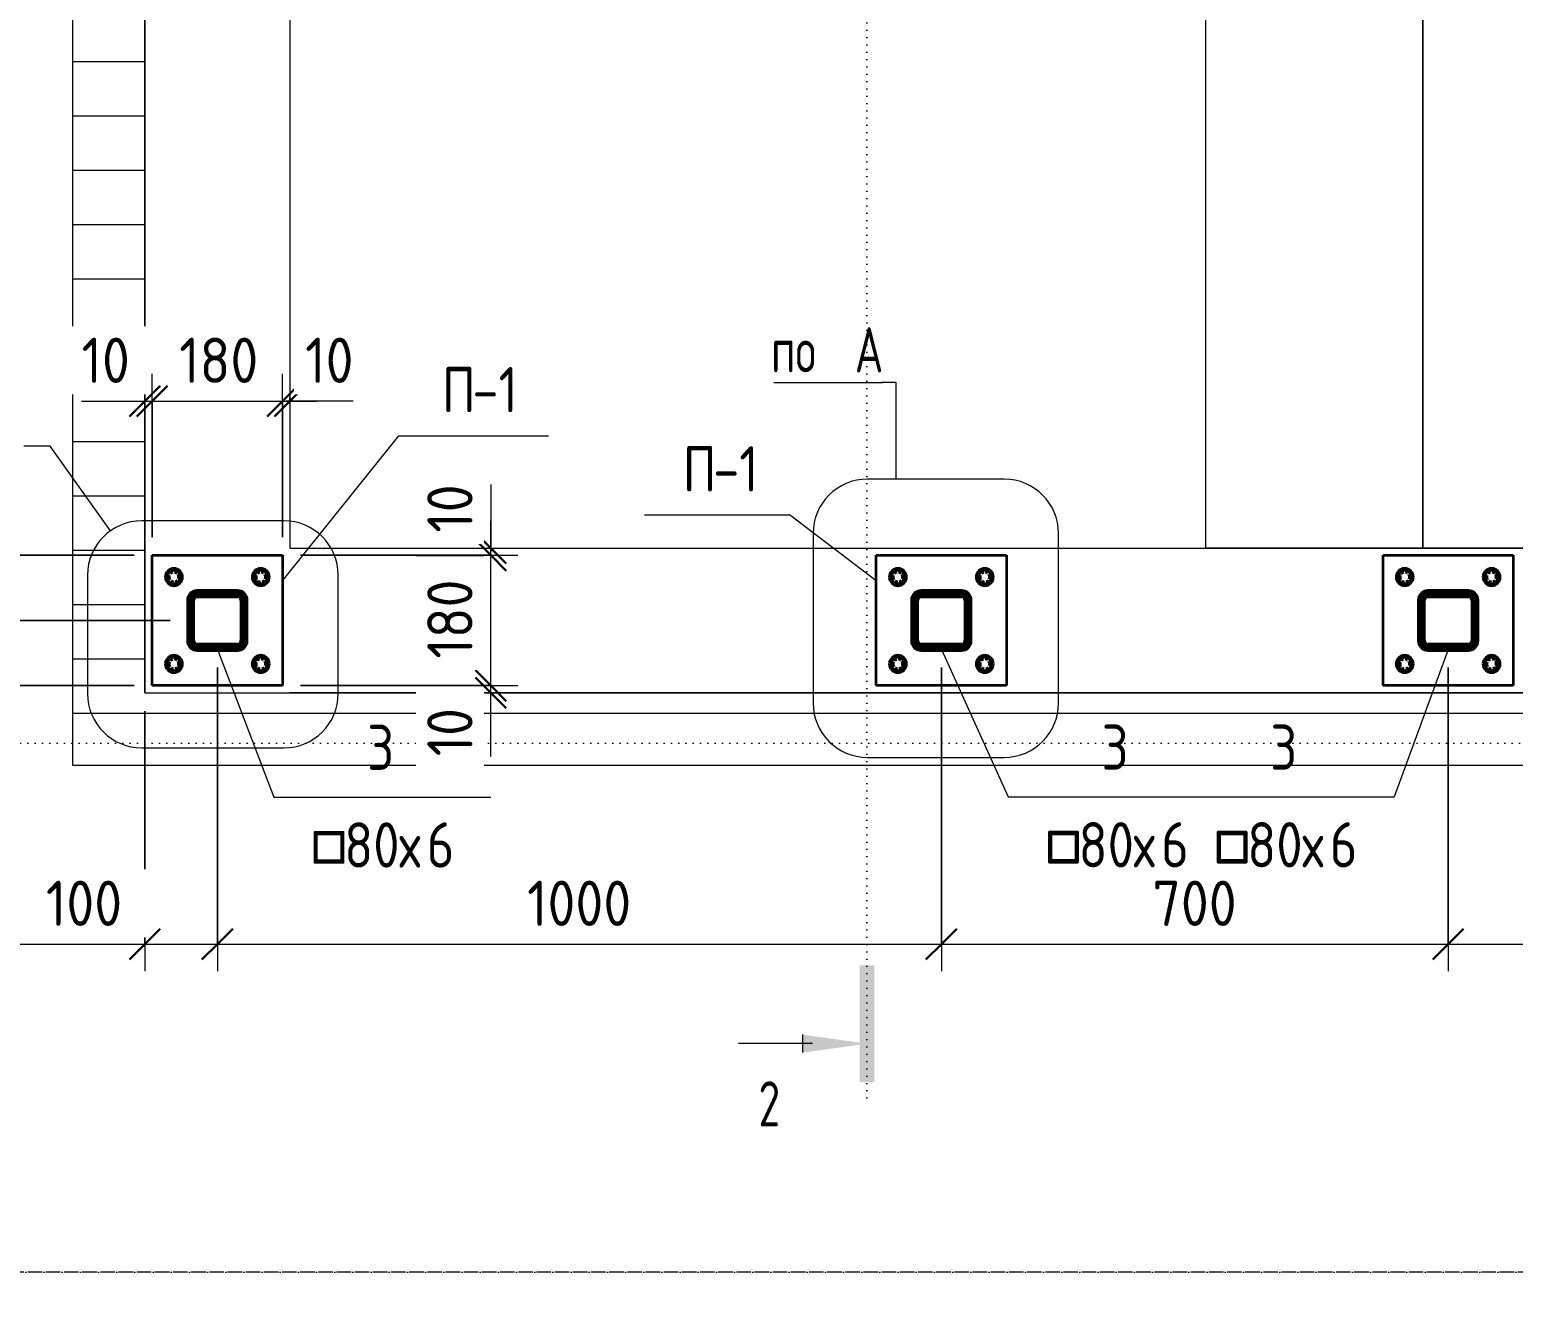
# Model space of a CAD drawing. Header units: millimetres. Extents: x 38797 to 82950, y -34477 to 2697.
# Drawn here: x 40916 to 42965, y -34102 to -32349 of the extents above; entities that cross this region are included whole.
import ezdxf

# ---------------------------------------------------------------- set-up
doc = ezdxf.new("R2010")
doc.units = ezdxf.units.MM
for name, pattern in [('01 Штриховая _4 мм_', [6, 3.5, -2.5]), ('02 Штрихпунктирная _20 мм_', [25, 20, -2.5, 0, -2.5]), ('04 Пунктир 10мм', [10, 0, -10])]:
    doc.linetypes.add(name, pattern=pattern)
for name, color, linetype, lineweight in [('AA_Dim', 7, 'Continuous', 9), ('AA_Dim-25', 7, 'Continuous', 9), ('AA_Razrez', 7, 'Continuous', 9), ('AA_Vinoska', 7, 'Continuous', 9), ('AF_Balki', 7, 'Continuous', 20), ('AF_Element', 7, 'Continuous', 20), ('AF_Element_Опалубка', 253, 'Continuous', 20), ('AF_Perekritie', 7, 'Continuous', 20), ('AF_Perekritie_Опалубка', 253, 'Continuous', 20), ('AF_Pokritie', 7, 'Continuous', 9), ('AF_Stena_Опалубка', 253, 'Continuous', 20), ('Gen_Fragment', 7, 'Continuous', 9), ('KR_Colonna_KG', 7, 'Continuous', 20), ('KR_Detal', 7, 'Continuous', 20), ('KR_Fundament', 7, 'Continuous', 20), ('Оси', 7, 'Continuous', 9)]:
    doc.layers.add(name, color=color, linetype=linetype, lineweight=lineweight)
doc.styles.add('ISOCPEUR', font='isocpeur.TTF', dxfattribs={"width": 0.9, "height": 62.5})
doc.styles.add('ISOCPEUR_1', font='isocpeur.TTF', dxfattribs={"width": 0.7, "height": 62.5})
doc.styles.add('ISOCPEUR_3', font='isocpeur.TTF', dxfattribs={"width": 0.85, "height": 62.5})
doc.styles.add('ISOCPEUR_4', font='isocpeur.TTF', dxfattribs={"width": 0.85, "height": 62.5})
doc.dimstyles.new('01_Точн_3_знака__непрозр_', dxfattribs={"dimscale": 304.8, "dimtxt": 62.672186, "dimasz": 0.139436, "dimexe": 0.123031, "dimexo": 0.082021, "dimgap": 0.020505, "dimtad": 1, "dimdec": 3, "dimrnd": 0.001, "dimdsep": 46, "dimtxsty": 'ISOCPEUR', "dimblk1": 'OBLIQUE', "dimblk2": 'OBLIQUE', "dimsah": 1, "dimcen": 0.09, "dimdle": 0.123031, "dimazin": 0, "dimtfac": 1, "dimtdec": 4, "dimtix": 1, "dimtmove": 0, "dimatfit": 3, "dimfxl": 1, "dimtvp": 1, "dimtfill": 1, "dimtolj": 1, "dimtzin": 0, "dimlwd": 18, "dimlwe": 18, "dimarcsym": 2})
doc.dimstyles.new('01_Точн_3_знака__непрозр__1', dxfattribs={"dimscale": 304.8, "dimtxt": 62.672186, "dimasz": 0.139436, "dimexe": 0.123031, "dimexo": 0.082021, "dimgap": 0.020505, "dimtad": 1, "dimdec": 3, "dimrnd": 0.001, "dimdsep": 46, "dimtxsty": 'ISOCPEUR', "dimblk1": 'OBLIQUE', "dimblk2": 'OBLIQUE', "dimsah": 1, "dimcen": 0.09, "dimdle": 0.123031, "dimazin": 0, "dimtfac": 1, "dimtdec": 4, "dimtix": 1, "dimtmove": 1, "dimatfit": 3, "dimfxl": 1, "dimtvp": 1, "dimtfill": 1, "dimtolj": 1, "dimtzin": 0, "dimlwd": 18, "dimlwe": 18, "dimarcsym": 2})
pattern_1 = [(0, (0, -65017.99), (0, 75), [])]

# ---------------------------------------------------------------- blocks, each defined once
blk = doc.blocks.new('Лестница - Лестница-3665204-ВК_КМ')
at = {"layer": 'AF_Perekritie'}
for p, q in [((42540.1, -31615), (42540.1, -33065)), ((42840.1, -31615), (42840.1, -33065)), ((42840.1, -33065), (42540.1, -33065)), ((42840.1, -33065), (44040, -33065))]:
    blk.add_line(p, q, dxfattribs=at)
blk = doc.blocks.new('Песок ср крупн - Песок ср крупн-3745068-ВК_КМ')
at = {"layer": 'AF_Element', "lineweight": 9}
for p, q in [((42840.1, -31615), (44440.1, -31615)), ((42840.1, -33065), (42840.1, -31615)), ((44440.1, -33065), (42840.1, -33065))]:
    blk.add_line(p, q, dxfattribs=at)
blk = doc.blocks.new('243_Профиль гнутый сварной квадратный _НесКол_2ур_ - 80х6-3867407-ВК_КМ')
at = {"layer": 'KR_Colonna_KG', "lineweight": 60}
for p, q in [((-40, 28), (-40, -28)), ((-34, -28), (-34, 28)), ((28, 40), (-28, 40)), ((-28, 34), (28, 34)), ((34, 28), (34, -28)), ((40, -28), (40, 28)), ((28, -34), (-28, -34)), ((-28, -40), (28, -40))]:
    blk.add_line(p, q, dxfattribs=at)
for centre, radius, start, end in [((-28, 28), 12, 90, 180), ((-28, 28), 6, 90, 180), ((28, 28), 12, 360, 90), ((28, 28), 6, 360, 90), ((-28, -28), 12, 180, 270), ((-28, -28), 6, 180, 270), ((28, -28), 12, 270, 0), ((28, -28), 6, 270, 360)]:
    blk.add_arc(centre, radius, start, end, dxfattribs=at)
blk = doc.blocks.new('354_Прокат Лист _НесКаркас_РабПлоск_ - 354_Прокат Лист _НесКаркас_РабПлоск_-3866505-ВК_КМ')
at = {"layer": 'AF_Balki', "lineweight": 35}
for p, q in [((-40, -90), (-40, 90)), ((-40, 90), (140, 90)), ((140, 90), (140, -90)), ((140, -90), (-40, -90))]:
    blk.add_line(p, q, dxfattribs=at)
blk = doc.blocks.new('354_Анкер клиновой _СоедНесК_РабПлоск_ - M12x120_20-3803632-ВК_КМ')
at = {"layer": 'KR_Detal', "lineweight": 35}
for start, end in [(120, 180), (180, 240), (90, 120), (60, 90), (0, 60), (300, 0), (240, 270), (270, 300)]:
    blk.add_arc((0, 0), 9, start, end, dxfattribs=at)
for points in [[(-9, 5.2), (-8.3, 5.6), (-6.8, 6.5), (-5.3, 7.3), (-4.5, 7.8)], [(-9, 0), (-9, 0.9), (-9, 2.7), (-9, 4.4), (-9, 5.2)], [(-9, -5.2), (-9, -4.4), (-9, -2.7), (-9, -0.9), (-9, 0)], [(-4.5, 7.8), (-3.7, 8.2), (-2.2, 9.1), (-0.7, 10), (0, 10.4)], [(0, 10.4), (0.7, 10), (2.2, 9.1), (3.7, 8.2), (4.5, 7.8)], [(4.5, 7.8), (5.3, 7.3), (6.8, 6.5), (8.3, 5.6), (9, 5.2)], [(9, 5.2), (9, 4.4), (9, 2.7), (9, 0.9), (9, 0)], [(9, 0), (9, -0.9), (9, -2.7), (9, -4.4), (9, -5.2)], [(-4.5, -7.8), (-5.3, -7.3), (-6.8, -6.5), (-8.3, -5.6), (-9, -5.2)], [(0, -10.4), (-0.7, -10), (-2.2, -9.1), (-3.7, -8.2), (-4.5, -7.8)], [(4.5, -7.8), (3.7, -8.2), (2.2, -9.1), (0.7, -10), (0, -10.4)], [(9, -5.2), (8.3, -5.6), (6.8, -6.5), (5.3, -7.3), (4.5, -7.8)]]:
    blk.add_open_spline(points, degree=3, dxfattribs=at)
blk = doc.blocks.new('354_Шайба_ГОСТ 11371-78_СоедНесК_РабПлоск_ - Шайба_ГОСТ 11371-78-V1-ВК_КМ')
at = {"layer": 'KR_Detal', "lineweight": 35}
for start, end in [(360, 180), (180, 360)]:
    blk.add_arc((0, 0), 12, start, end, dxfattribs=at)
at = {"layer": 'KR_Detal', "linetype": '01 Штриховая _4 мм_', "lineweight": 35}
for start, end in [(0, 180), (180, 0)]:
    blk.add_arc((0, 0), 6.5, start, end, dxfattribs=at)
blk = doc.blocks.new('DIMBLOCK1-ВК_КМ')
at = {"layer": 'AA_Dim-25', "lineweight": 18}
for p, q in [((41075.1, -33290), (41075.1, -33649.5)), ((41075.1, -33612), (41075.1, -33290)), ((39320.1, -33606.9), (39320.1, -33649.5)), ((39320.1, -33612), (39320.1, -33606.9)), ((39282.6, -33612), (41075.1, -33612))]:
    blk.add_line(p, q, dxfattribs=at)
at = {"layer": 'AA_Dim-25', "lineweight": 30}
for p, q in [((39320.1, -33612), (39341.3, -33590.7)), ((41075.1, -33612), (41096.3, -33590.7)), ((39320.1, -33612), (39298.8, -33633.2)), ((41075.1, -33612), (41053.8, -33633.2))]:
    blk.add_line(p, q, dxfattribs=at)
at = {"layer": 'AA_Dim-25', "color": 0, "lineweight": 18, "insert": (40125.4, -33524.3), "char_height": 62.5, "width": 173.117, "attachment_point": 1, "line_spacing_factor": 1.135194, "style": 'ISOCPEUR', "bg_fill": 3, "box_fill_scale": 1.25, "bg_fill_color": 256, "bg_fill_true_color": 13158600, "bg_fill_transparency": 0}
blk.add_mtext('1755', dxfattribs=at)
blk = doc.blocks.new('_Oblique')
at = {"color": 0, "linetype": 'ByBlock', "lineweight": -2}
blk.add_line((-0.5, -0.5), (0.5, 0.5), dxfattribs=at)
blk = doc.blocks.new('DIMBLOCK2-ВК_КМ')
at = {"layer": 'AA_Dim-25', "lineweight": 18}
for p, q in [((41175.1, -33230), (41175.1, -33649.5)), ((41175.1, -33612), (41175.1, -33230)), ((41075.1, -33290), (41075.1, -33649.5)), ((41075.1, -33612), (41075.1, -33290)), ((40938.3, -33612), (41068.5, -33612)), ((41068.5, -33612), (41125.1, -33612)), ((41075.1, -33612), (41175.1, -33612))]:
    blk.add_line(p, q, dxfattribs=at)
at = {"layer": 'AA_Dim-25', "lineweight": 30}
for p, q in [((41075.1, -33612), (41096.3, -33590.7)), ((41175.1, -33612), (41196.3, -33590.7)), ((41075.1, -33612), (41053.8, -33633.2)), ((41175.1, -33612), (41153.8, -33633.2))]:
    blk.add_line(p, q, dxfattribs=at)
at = {"layer": 'AA_Dim-25', "color": 0, "lineweight": 18, "insert": (40938.3, -33524.3), "char_height": 62.5, "width": 126.29, "attachment_point": 1, "line_spacing_factor": 1.135194, "style": 'ISOCPEUR', "bg_fill": 3, "box_fill_scale": 1.25, "bg_fill_color": 256, "bg_fill_true_color": 13158600, "bg_fill_transparency": 0}
blk.add_mtext('100', dxfattribs=at)
blk = doc.blocks.new('DIMBLOCK3-ВК_КМ')
at = {"layer": 'AA_Dim-25', "lineweight": 18}
for p, q in [((41175.1, -33230), (41175.1, -33649.5)), ((41175.1, -33612), (41175.1, -33230)), ((42175.1, -33230), (42175.1, -33649.5)), ((42175.1, -33612), (42175.1, -33230)), ((41175.1, -33612), (42175.1, -33612))]:
    blk.add_line(p, q, dxfattribs=at)
at = {"layer": 'AA_Dim-25', "lineweight": 30}
for p, q in [((41175.1, -33612), (41196.3, -33590.7)), ((42175.1, -33612), (42196.3, -33590.7)), ((41175.1, -33612), (41153.8, -33633.2)), ((42175.1, -33612), (42153.8, -33633.2))]:
    blk.add_line(p, q, dxfattribs=at)
at = {"layer": 'AA_Dim-25', "color": 0, "lineweight": 18, "insert": (41602.9, -33524.3), "char_height": 62.5, "width": 173.117, "attachment_point": 1, "line_spacing_factor": 1.135194, "style": 'ISOCPEUR', "bg_fill": 3, "box_fill_scale": 1.25, "bg_fill_color": 256, "bg_fill_true_color": 13158600, "bg_fill_transparency": 0}
blk.add_mtext('1000', dxfattribs=at)
blk = doc.blocks.new('DIMBLOCK4-ВК_КМ')
at = {"layer": 'AA_Dim-25', "lineweight": 18}
for p, q in [((42175.1, -33230), (42175.1, -33649.5)), ((42175.1, -33612), (42175.1, -33230)), ((42875.1, -33230), (42875.1, -33649.5)), ((42875.1, -33612), (42875.1, -33230)), ((42175.1, -33612), (42875.1, -33612))]:
    blk.add_line(p, q, dxfattribs=at)
at = {"layer": 'AA_Dim-25', "lineweight": 30}
for p, q in [((42175.1, -33612), (42196.3, -33590.7)), ((42875.1, -33612), (42896.3, -33590.7)), ((42175.1, -33612), (42153.8, -33633.2)), ((42875.1, -33612), (42853.8, -33633.2))]:
    blk.add_line(p, q, dxfattribs=at)
at = {"layer": 'AA_Dim-25', "color": 0, "lineweight": 18, "insert": (42466.5, -33524.3), "char_height": 62.5, "width": 140.48, "attachment_point": 1, "line_spacing_factor": 1.135194, "style": 'ISOCPEUR', "bg_fill": 3, "box_fill_scale": 1.25, "bg_fill_color": 256, "bg_fill_true_color": 13158600, "bg_fill_transparency": 0}
blk.add_mtext('700', dxfattribs=at)
blk = doc.blocks.new('DIMBLOCK5-ВК_КМ')
at = {"layer": 'AA_Dim-25', "lineweight": 18}
for p, q in [((42875.1, -33230), (42875.1, -33649.5)), ((42875.1, -33612), (42875.1, -33230)), ((43775.1, -33230), (43775.1, -33649.5)), ((43775.1, -33612), (43775.1, -33230)), ((42875.1, -33612), (43775.1, -33612))]:
    blk.add_line(p, q, dxfattribs=at)
at = {"layer": 'AA_Dim-25', "lineweight": 30}
for p, q in [((42875.1, -33612), (42896.3, -33590.7)), ((43775.1, -33612), (43796.3, -33590.7)), ((42875.1, -33612), (42853.8, -33633.2)), ((43775.1, -33612), (43753.8, -33633.2))]:
    blk.add_line(p, q, dxfattribs=at)
at = {"layer": 'AA_Dim-25', "color": 0, "lineweight": 18, "insert": (43266.5, -33524.3), "char_height": 62.5, "width": 140.48, "attachment_point": 1, "line_spacing_factor": 1.135194, "style": 'ISOCPEUR', "bg_fill": 3, "box_fill_scale": 1.25, "bg_fill_color": 256, "bg_fill_true_color": 13158600, "bg_fill_transparency": 0}
blk.add_mtext('900', dxfattribs=at)
blk = doc.blocks.new('Разрез - Номер узла_ сзади-394133-ВК_КМ')
at = {"layer": 'AA_Razrez'}
for points in [[(7.329, 0.404), (7.329, -0.394), (0.873, -0.394), (0.873, 0.404)], [(3.497, -3.533), (2.503, -3.533), (3, 0)]]:
    blk.add_hatch(color=256, dxfattribs=at).paths.add_polyline_path(points)
for p, q in [((3, -3), (3, -7.096)), ((2.503, -3.533), (3.497, -3.533))]:
    blk.add_line(p, q, dxfattribs=at)
blk = doc.blocks.new('043_М_Балки_Полка - Позиция_дп8-3841357-ВК_КМ')
at = {"layer": 'AA_Vinoska'}
blk.add_line((-4, 0), (4, 0), dxfattribs=at)
blk = doc.blocks.new('043_М_КолонныКМ - Позиция_Наименование_дп14-3846640-ВК_КМ')
at = {"layer": 'AA_Vinoska'}
blk.add_line((-6, 0), (6, 0), dxfattribs=at)
blk = doc.blocks.new('DIMBLOCK7-ВК_КМ')
at = {"layer": 'AA_Dim-25', "lineweight": 30}
for p, q in [((41552.6, -33255), (41531.4, -33233.7)), ((41552.6, -33265), (41531.4, -33243.7)), ((41552.6, -33255), (41573.9, -33276.2)), ((41552.6, -33265), (41573.9, -33286.2))]:
    blk.add_line(p, q, dxfattribs=at)
at = {"layer": 'AA_Dim-25', "lineweight": 18}
for p, q in [((41290.1, -33255), (41590.1, -33255)), ((41552.6, -33255), (41290.1, -33255)), ((41552.6, -33302.5), (41552.6, -33255)), ((41547.6, -33265), (41590.1, -33265)), ((41552.6, -33265), (41547.6, -33265)), ((41552.6, -33261.3), (41552.6, -33260)), ((41552.6, -33352.6), (41552.6, -33261.3))]:
    blk.add_line(p, q, dxfattribs=at)
at = {"layer": 'AA_Dim-25', "color": 0, "lineweight": 18, "insert": (41465, -33352.6), "char_height": 62.5, "width": 79.464, "attachment_point": 1, "rotation": 90, "line_spacing_factor": 1.135194, "style": 'ISOCPEUR', "bg_fill": 3, "box_fill_scale": 1.25, "bg_fill_color": 256, "bg_fill_true_color": 13158600, "bg_fill_transparency": 0}
blk.add_mtext('10', dxfattribs=at)
blk = doc.blocks.new('DIMBLOCK8-ВК_КМ')
at = {"layer": 'AA_Dim-25', "lineweight": 30}
for p, q in [((41552.6, -33075), (41531.4, -33053.7)), ((41552.6, -33075), (41573.9, -33096.2)), ((41552.6, -33255), (41531.4, -33233.7)), ((41552.6, -33255), (41573.9, -33276.2))]:
    blk.add_line(p, q, dxfattribs=at)
at = {"layer": 'AA_Dim-25', "lineweight": 18}
for p, q in [((41290.1, -33075), (41590.1, -33075)), ((41552.6, -33075), (41290.1, -33075)), ((41552.6, -33255), (41552.6, -33075)), ((41290.1, -33255), (41590.1, -33255)), ((41552.6, -33255), (41290.1, -33255))]:
    blk.add_line(p, q, dxfattribs=at)
at = {"layer": 'AA_Dim-25', "color": 0, "lineweight": 18, "insert": (41465, -33217.6), "char_height": 62.5, "width": 126.29, "attachment_point": 1, "rotation": 90, "line_spacing_factor": 1.135194, "style": 'ISOCPEUR', "bg_fill": 3, "box_fill_scale": 1.25, "bg_fill_color": 256, "bg_fill_true_color": 13158600, "bg_fill_transparency": 0}
blk.add_mtext('180', dxfattribs=at)
blk = doc.blocks.new('DIMBLOCK9-ВК_КМ')
at = {"layer": 'AA_Dim-25', "lineweight": 18}
for p, q in [((41552.6, -32977.4), (41552.6, -33068.7)), ((41552.6, -33075), (41552.6, -33027.5)), ((41547.6, -33065), (41590.1, -33065)), ((41552.6, -33065), (41547.6, -33065)), ((41552.6, -33068.7), (41552.6, -33070)), ((41290.1, -33075), (41590.1, -33075)), ((41552.6, -33075), (41290.1, -33075))]:
    blk.add_line(p, q, dxfattribs=at)
at = {"layer": 'AA_Dim-25', "lineweight": 30}
for p, q in [((41552.6, -33065), (41531.4, -33043.7)), ((41552.6, -33075), (41531.4, -33053.7)), ((41552.6, -33065), (41573.9, -33086.2)), ((41552.6, -33075), (41573.9, -33096.2))]:
    blk.add_line(p, q, dxfattribs=at)
at = {"layer": 'AA_Dim-25', "color": 0, "lineweight": 18, "insert": (41465, -33043.7), "char_height": 62.5, "width": 79.464, "attachment_point": 1, "rotation": 90, "line_spacing_factor": 1.135194, "style": 'ISOCPEUR', "bg_fill": 3, "box_fill_scale": 1.25, "bg_fill_color": 256, "bg_fill_true_color": 13158600, "bg_fill_transparency": 0}
blk.add_mtext('10', dxfattribs=at)
blk = doc.blocks.new('DIMBLOCK10-ВК_КМ')
at = {"layer": 'AA_Dim-25', "lineweight": 18}
for p, q in [((41085.1, -33050), (41085.1, -32824.5)), ((40987.5, -32862), (41078.7, -32862)), ((41037.6, -32862), (41085.1, -32862)), ((41075.1, -32857), (41075.1, -32899.5)), ((41075.1, -32862), (41075.1, -32857)), ((41078.7, -32862), (41080.1, -32862)), ((41085.1, -32862), (41085.1, -33050))]:
    blk.add_line(p, q, dxfattribs=at)
at = {"layer": 'AA_Dim-25', "lineweight": 30}
for p, q in [((41075.1, -32862), (41096.3, -32840.8)), ((41085.1, -32862), (41106.3, -32840.8)), ((41075.1, -32862), (41053.8, -32883.3)), ((41085.1, -32862), (41063.8, -32883.3))]:
    blk.add_line(p, q, dxfattribs=at)
at = {"layer": 'AA_Dim-25', "color": 0, "lineweight": 18, "insert": (40987.5, -32774.4), "char_height": 62.5, "width": 79.464, "attachment_point": 1, "line_spacing_factor": 1.135194, "style": 'ISOCPEUR', "bg_fill": 3, "box_fill_scale": 1.25, "bg_fill_color": 256, "bg_fill_true_color": 13158600, "bg_fill_transparency": 0}
blk.add_mtext('10', dxfattribs=at)
blk = doc.blocks.new('DIMBLOCK11-ВК_КМ')
at = {"layer": 'AA_Dim-25', "lineweight": 18}
for p, q in [((41085.1, -33050), (41085.1, -32824.5)), ((41265.1, -33050), (41265.1, -32824.5)), ((41085.1, -32862), (41265.1, -32862)), ((41085.1, -32862), (41085.1, -33050)), ((41265.1, -32862), (41265.1, -33050))]:
    blk.add_line(p, q, dxfattribs=at)
at = {"layer": 'AA_Dim-25', "lineweight": 30}
for p, q in [((41085.1, -32862), (41106.3, -32840.8)), ((41265.1, -32862), (41286.3, -32840.8)), ((41085.1, -32862), (41063.8, -32883.3)), ((41265.1, -32862), (41243.8, -32883.3))]:
    blk.add_line(p, q, dxfattribs=at)
at = {"layer": 'AA_Dim-25', "color": 0, "lineweight": 18, "insert": (41122.4, -32774.4), "char_height": 62.5, "width": 126.29, "attachment_point": 1, "line_spacing_factor": 1.135194, "style": 'ISOCPEUR', "bg_fill": 3, "box_fill_scale": 1.25, "bg_fill_color": 256, "bg_fill_true_color": 13158600, "bg_fill_transparency": 0}
blk.add_mtext('180', dxfattribs=at)
blk = doc.blocks.new('DIMBLOCK12-ВК_КМ')
at = {"layer": 'AA_Dim-25', "lineweight": 18}
for p, q in [((41265.1, -33050), (41265.1, -32824.5)), ((41265.1, -32862), (41312.6, -32862)), ((41265.1, -32862), (41265.1, -33050)), ((41271.4, -32862), (41270.1, -32862)), ((41362.6, -32862), (41271.4, -32862)), ((41275.1, -32857), (41275.1, -32899.5)), ((41275.1, -32862), (41275.1, -32857))]:
    blk.add_line(p, q, dxfattribs=at)
at = {"layer": 'AA_Dim-25', "lineweight": 30}
for p, q in [((41265.1, -32862), (41286.3, -32840.8)), ((41275.1, -32862), (41296.3, -32840.8)), ((41265.1, -32862), (41243.8, -32883.3)), ((41275.1, -32862), (41253.8, -32883.3))]:
    blk.add_line(p, q, dxfattribs=at)
at = {"layer": 'AA_Dim-25', "color": 0, "lineweight": 18, "insert": (41296.4, -32774.4), "char_height": 62.5, "width": 79.464, "attachment_point": 1, "line_spacing_factor": 1.135194, "style": 'ISOCPEUR', "bg_fill": 3, "box_fill_scale": 1.25, "bg_fill_color": 256, "bg_fill_true_color": 13158600, "bg_fill_transparency": 0}
blk.add_mtext('10', dxfattribs=at)
blk = doc.blocks.new('Вид узла - Номер узла 6мм-393529-ВК_КМ')
at = {"layer": 'Gen_Fragment'}
blk.add_line((-2.954, 0), (3.046, 0), dxfattribs=at)
blk = doc.blocks.new('DIMBLOCK13-ВК_КМ')
at = {"layer": 'AA_Dim-25', "lineweight": 30}
for p, q in [((40655.4, -33255), (40634.1, -33233.7)), ((40655.4, -33255), (40676.6, -33276.2)), ((40655.4, -34065), (40634.1, -34043.7)), ((40655.4, -34065), (40676.6, -34086.2))]:
    blk.add_line(p, q, dxfattribs=at)
at = {"layer": 'AA_Dim-25', "lineweight": 18}
for p, q in [((41060.1, -33255), (40617.9, -33255)), ((40655.4, -34102.5), (40655.4, -33255)), ((40655.4, -33255), (41060.1, -33255)), ((40655.4, -33660.9), (40655.4, -33660)), ((40655.4, -33791.2), (40655.4, -33660.9)), ((40650.3, -34065), (40692.9, -34065)), ((40655.4, -34065), (40650.3, -34065))]:
    blk.add_line(p, q, dxfattribs=at)
at = {"layer": 'AA_Dim-25', "color": 0, "lineweight": 18, "insert": (40567.7, -33791.2), "char_height": 62.5, "width": 126.29, "attachment_point": 1, "rotation": 90, "line_spacing_factor": 1.135194, "style": 'ISOCPEUR', "bg_fill": 3, "box_fill_scale": 1.25, "bg_fill_color": 256, "bg_fill_true_color": 13158600, "bg_fill_transparency": 0}
blk.add_mtext('810', dxfattribs=at)
blk = doc.blocks.new('DIMBLOCK14-ВК_КМ')
at = {"layer": 'AA_Dim-25', "lineweight": 30}
for p, q in [((40655.4, -33165), (40634.1, -33143.7)), ((40655.4, -33165), (40676.6, -33186.2)), ((40655.4, -33255), (40634.1, -33233.7)), ((40655.4, -33255), (40676.6, -33276.2))]:
    blk.add_line(p, q, dxfattribs=at)
at = {"layer": 'AA_Dim-25', "lineweight": 18}
for p, q in [((41110.1, -33165), (40617.9, -33165)), ((40655.4, -33255), (40655.4, -33165)), ((40655.4, -33165), (41110.1, -33165)), ((40655.4, -33250.4), (40655.4, -33210)), ((41060.1, -33255), (40617.9, -33255)), ((40655.4, -33353.4), (40655.4, -33250.4)), ((40655.4, -33255), (41060.1, -33255))]:
    blk.add_line(p, q, dxfattribs=at)
at = {"layer": 'AA_Dim-25', "color": 0, "lineweight": 18, "insert": (40567.7, -33353.4), "char_height": 62.5, "width": 93.654, "attachment_point": 1, "rotation": 90, "line_spacing_factor": 1.135194, "style": 'ISOCPEUR', "bg_fill": 3, "box_fill_scale": 1.25, "bg_fill_color": 256, "bg_fill_true_color": 13158600, "bg_fill_transparency": 0}
blk.add_mtext('90', dxfattribs=at)
blk = doc.blocks.new('DIMBLOCK15-ВК_КМ')
at = {"layer": 'AA_Dim-25', "lineweight": 30}
for p, q in [((40655.4, -33075), (40634.1, -33053.7)), ((40655.4, -33075), (40676.6, -33096.2)), ((40655.4, -33165), (40634.1, -33143.7)), ((40655.4, -33165), (40676.6, -33186.2))]:
    blk.add_line(p, q, dxfattribs=at)
at = {"layer": 'AA_Dim-25', "lineweight": 18}
for p, q in [((40655.4, -33165), (40655.4, -33037.5)), ((41060.1, -33075), (40617.9, -33075)), ((40655.4, -33075), (41060.1, -33075)), ((41110.1, -33165), (40617.9, -33165)), ((40655.4, -33165), (41110.1, -33165))]:
    blk.add_line(p, q, dxfattribs=at)
at = {"layer": 'AA_Dim-25', "color": 0, "lineweight": 18, "insert": (40567.7, -33159), "char_height": 62.5, "width": 93.654, "attachment_point": 1, "rotation": 90, "line_spacing_factor": 1.135194, "style": 'ISOCPEUR', "bg_fill": 3, "box_fill_scale": 1.25, "bg_fill_color": 256, "bg_fill_true_color": 13158600, "bg_fill_transparency": 0}
blk.add_mtext('90', dxfattribs=at)

msp = doc.modelspace()

# ---------------------------------------------------------------- hatches: boundary and pattern name
at = {"layer": 'AF_Pokritie'}
h = msp.add_hatch(dxfattribs=at)
h.set_pattern_fill('FP_1', color=256, style=0, pattern_type=2)
h.set_pattern_definition(pattern_1)
h.paths.add_polyline_path([(40975.0616, -33365), (44740.0616, -33365), (44740.0616, -31615), (44640.0616, -31615), (44640.0616, -33265), (41075.0616, -33265), (41075.0616, -31615), (40975.0616, -31615), (40975.0616, -33333.1834)])
h = msp.add_hatch(dxfattribs=at)
h.set_pattern_fill('FP_1', color=256, style=0, pattern_type=2)
h.set_pattern_definition(pattern_1)
h.paths.add_polyline_path([(40975.0616, -33365), (44740.0616, -33365), (44740.0616, -31615), (44640.0616, -31615), (44640.0616, -33265), (41075.0616, -33265), (41075.0616, -31615), (40975.0616, -31615), (40975.0616, -33333.1834)])

# ---------------------------------------------------------------- linework, layer by layer
at = {"layer": 'AA_Vinoska'}
for p, q in [((41265.0616, -33110), (41425.7594, -32909.7949)), ((41425.7594, -32909.7949), (41432.6623, -32909.7949)), ((42085.0616, -33110), (41965.2265, -33019.1438))]:
    msp.add_line(p, q, dxfattribs=at)
at = {"layer": 'AF_Pokritie'}
for p, q in [((40975.0616, -31615), (40975.0616, -33365)), ((40975.0616, -33365), (44740.0616, -33365))]:
    msp.add_line(p, q, dxfattribs=at)
at = {"layer": 'AF_Stena_Опалубка', "lineweight": 9}
for p, q in [((41075.0616, -33265), (41075.0616, -31615)), ((41275.0616, -31615), (41275.0616, -33065)), ((41275.0616, -33065), (44640.0616, -33065)), ((41075.0616, -33265), (41275.0616, -33265)), ((44640.0616, -33265), (41275.0616, -33265))]:
    msp.add_line(p, q, dxfattribs=at)
at = {"layer": 'Gen_Fragment'}
for p, q in [((42112.4372, -32836.2309), (42092.744, -32836.2309)), ((42112.4372, -32969.7884), (42112.4372, -32836.2309)), ((40943.9606, -32924.2958), (40907.8611, -32924.2958)), ((42261.9359, -32969.7884), (42072.8737, -32969.7884))]:
    msp.add_line(p, q, dxfattribs=at)
for centre, start, end in [((42072.8737, -33044.7884), 90, 180), ((42261.9359, -33044.7884), 0, 90)]:
    msp.add_arc(centre, 75, start, end, dxfattribs=at)
at = {"layer": 'KR_Fundament'}
for p, q in [((41075.0616, -31615), (41075.0616, -33265)), ((41075.0616, -33265), (44640.0616, -33265))]:
    msp.add_line(p, q, dxfattribs=at)
at = {"layer": 'Оси', "linetype": '02 Штрихпунктирная _20 мм_'}
msp.add_line((44873.7779, -34065), (39126.3624, -34065), dxfattribs=at)

# ---------------------------------------------------------------- block references
at = {"layer": 'AA_Vinoska', "xscale": 24.99999999999999, "yscale": 24.99999999999999, "zscale": 24.99999999999999}
for p in [(41532.6623, -32909.7949), (41865.2265, -33019.1438)]:
    msp.add_blockref('043_М_Балки_Полка - Позиция_дп8-3841357-ВК_КМ', p, dxfattribs=at)
at = {"layer": 'AF_Balki', "lineweight": 35}
for p in [(41125.0616, -33165), (42125.0616, -33165), (42825.0616, -33165)]:
    msp.add_blockref('354_Прокат Лист _НесКаркас_РабПлоск_ - 354_Прокат Лист _НесКаркас_РабПлоск_-3866505-ВК_КМ', p, dxfattribs=at)
at = {"layer": 'AF_Element_Опалубка', "lineweight": 9}
msp.add_blockref('Песок ср крупн - Песок ср крупн-3745068-ВК_КМ', (0, 0), dxfattribs=at)
at = {"layer": 'AF_Perekritie_Опалубка'}
msp.add_blockref('Лестница - Лестница-3665204-ВК_КМ', (0, 0), dxfattribs=at)
at = {"layer": 'Gen_Fragment', "xscale": 24.99999999999999, "yscale": 24.99999999999999, "zscale": 24.99999999999999}
msp.add_blockref('Вид узла - Номер узла 6мм-393529-ВК_КМ', (42017.744, -32836.2309), dxfattribs=at)
at = {"layer": 'KR_Colonna_KG', "lineweight": 60}
for p in [(41175.0616, -33165), (42175.0616, -33165), (42875.0616, -33165)]:
    msp.add_blockref('243_Профиль гнутый сварной квадратный _НесКол_2ур_ - 80х6-3867407-ВК_КМ', p, dxfattribs=at)
at = {"layer": 'KR_Detal', "linetype": '01 Штриховая _4 мм_', "lineweight": 35}
for p in [(41115.0616, -33105), (41235.0616, -33105), (42115.0616, -33105), (42235.0616, -33105), (42815.0616, -33105), (42935.0616, -33105), (41115.0616, -33225), (41235.0616, -33225), (42115.0616, -33225), (42235.0616, -33225), (42815.0616, -33225), (42935.0616, -33225)]:
    msp.add_blockref('354_Шайба_ГОСТ 11371-78_СоедНесК_РабПлоск_ - Шайба_ГОСТ 11371-78-V1-ВК_КМ', p, dxfattribs=at)
at = {"layer": 'KR_Detal', "lineweight": 35}
for p in [(41115.0616, -33105), (41235.0616, -33105), (42115.0616, -33105), (42235.0616, -33105), (42815.0616, -33105), (42935.0616, -33105), (41115.0616, -33225), (41235.0616, -33225), (42115.0616, -33225), (42235.0616, -33225), (42815.0616, -33225), (42935.0616, -33225)]:
    msp.add_blockref('354_Анкер клиновой _СоедНесК_РабПлоск_ - M12x120_20-3803632-ВК_КМ', p, dxfattribs=at)

# ---------------------------------------------------------------- texts
at = {"layer": 'AA_Razrez', "insert": (41922.5133, -33801.2925), "char_height": 62.5, "width": 37.879734, "attachment_point": 1, "style": 'ISOCPEUR_1'}
msp.add_mtext('\\fISOCPEUR|b0|i0|c204|p34|;\\W.7;2', dxfattribs=at)
at = {"layer": 'AA_Vinoska', "char_height": 62.5, "attachment_point": 1, "style": 'ISOCPEUR_3'}
for s, insert, width in [('\\fISOCPEUR|b0|i0|c204|p34|;\\W.85;П', (41485.1149, -32814.957), 51.107578), ('-1', (41527.2828, -32814.957), 78.364953), ('\\fISOCPEUR|b0|i0|c204|p34|;\\W.85;П', (41817.6791, -32924.3058), 51.107578), ('-1', (41859.847, -32924.3058), 78.364953)]:
    msp.add_mtext(s, dxfattribs=dict(at, insert=insert, width=width))
at = {"layer": 'Gen_Fragment', "char_height": 62.5, "attachment_point": 1, "style": 'ISOCPEUR_1'}
for s, insert, width in [('\\fISOCPEUR|b0|i0|c204|p34|;\\W.7; ', (42002.3082, -32759.8793), 32.267922), ('\\fISOCPEUR|b0|i0|c204|p34|;\\W.7; ', (42028.9319, -32759.8793), 32.267922), ('\\fISOCPEUR|b0|i0|c204|p34|;\\W.7;А', (42055.5556, -32759.8793), 47.700406), ('по', (41939.8004, -32759.8793), 75.759469)]:
    msp.add_mtext(s, dxfattribs=dict(at, insert=insert, width=width))

# ---------------------------------------------------------------- next in the draw order: dimensions: what is measured, and where the dimension line sits
at = {"layer": 'AA_Dim', "lineweight": 18}
dim = msp.add_linear_dim(base=(41085.0616, -32862.0216), p1=(41075.0616, -32831.9696), p2=(41085.0616, -33075), dimstyle='01_Точн_3_знака__непрозр__1', override={"dimpost": '<>', "dimfxl": 243.23607}, dxfattribs=at)
dim.commit()
dim.dimension.update_dxf_attribs({"geometry": 'DIMBLOCK10-ВК_КМ', "text_midpoint": (41027.2255, -32816.0184), "dimtype": 160})
dim = msp.add_linear_dim(base=(41075.0616, -33611.9634), p1=(39320.0616, -33581.9114), p2=(41075.0616, -33265), dimstyle='01_Точн_3_знака__непрозр_', override={"dimpost": '<>', "dimfxl": 1783.383817}, dxfattribs=at)
dim.commit()
dim.dimension.update_dxf_attribs({"geometry": 'DIMBLOCK1-ВК_КМ', "text_midpoint": (40197.5616, -33574.4634)})

# ---------------------------------------------------------------- next in the draw order: linework, layer by layer
at = {"layer": 'Gen_Fragment'}
msp.add_line((41027.2853, -33041.3276), (40943.9606, -32924.2958), dxfattribs=at)

# ---------------------------------------------------------------- next in the draw order: dimensions: what is measured, and where the dimension line sits
at = {"layer": 'AA_Dim', "lineweight": 18}
dim = msp.add_linear_dim(base=(41175.0616, -33611.9634), p1=(41075.0616, -33265), p2=(41175.0616, -33205), dimstyle='01_Точн_3_знака__непрозр__1', override={"dimpost": '<>', "dimfxl": 116.619038}, dxfattribs=at)
dim.commit()
dim.dimension.update_dxf_attribs({"geometry": 'DIMBLOCK2-ВК_КМ', "text_midpoint": (41001.4277, -33565.9602), "dimtype": 160})

# ---------------------------------------------------------------- next in the draw order: linework, layer by layer
at = {"layer": 'Gen_Fragment'}
msp.add_line((40995.785, -33102.4241), (40995.785, -33265.943), dxfattribs=at)
msp.add_arc((41070.785, -33265.943), 75, 180, 270, dxfattribs=at)

# ---------------------------------------------------------------- next in the draw order: dimensions: what is measured, and where the dimension line sits
at = {"layer": 'AA_Dim', "lineweight": 18}
dim = msp.add_linear_dim(base=(42175.0616, -33611.9634), p1=(41175.0616, -33205), p2=(42175.0616, -33205), dimstyle='01_Точн_3_знака__непрозр_', override={"dimpost": '<>', "dimfxl": 1000}, dxfattribs=at)
dim.commit()
dim.dimension.update_dxf_attribs({"geometry": 'DIMBLOCK3-ВК_КМ', "text_midpoint": (41675.0616, -33574.4634)})

# ---------------------------------------------------------------- next in the draw order: linework, layer by layer
at = {"layer": 'AA_Razrez', "linetype": '04 Пунктир 10мм'}
msp.add_line((42072.2415, -33824.4116), (42072.2415, -30627.9421), dxfattribs=at)
at = {"layer": 'AA_Vinoska'}
msp.add_line((41175.0616, -33205), (41252.9479, -33408.9944), dxfattribs=at)
at = {"layer": 'Gen_Fragment'}
msp.add_line((41997.8737, -33044.7884), (41997.8737, -33279.0588), dxfattribs=at)
msp.add_arc((42072.8737, -33279.0588), 75, 180, 270, dxfattribs=at)

# ---------------------------------------------------------------- next in the draw order: block references
at = {"layer": 'AA_Razrez', "extrusion": (0, 0, -1), "xscale": 24.99999999999999, "yscale": 24.99999999999999, "zscale": 24.99999999999999, "rotation": 90.00000000000001}
msp.add_blockref('Разрез - Номер узла_ сзади-394133-ВК_КМ', (-42072.2415, -33824.4116), dxfattribs=at)
at = {"layer": 'AA_Vinoska', "xscale": 24.99999999999999, "yscale": 24.99999999999999, "zscale": 24.99999999999999}
msp.add_blockref('043_М_КолонныКМ - Позиция_Наименование_дп14-3846640-ВК_КМ', (41402.9479, -33408.9944), dxfattribs=at)

# ---------------------------------------------------------------- next in the draw order: texts
at = {"layer": 'AA_Vinoska', "char_height": 62.5, "attachment_point": 1}
for s, insert, width, style in [('\\fISOCPEUR|b0|i0|c204|p34|;\\W.85;3', (41382.0049, -33309.0276), 45.99682, 'ISOCPEUR_3'), ('\\fISOCPEUR|b0|i0|c130|p34|;\\W.85;□', (41302.424, -33443.7687), 57.921922, 'ISOCPEUR_4'), ('80', (41350.2144, -33443.7687), 91.993641, 'ISOCPEUR_3'), ('\\fISOCPEUR|b0|i0|c204|p34|;\\W.85;х', (41426.1167, -33443.7687), 45.99682, 'ISOCPEUR_3'), ('\\fISOCPEUR|b0|i0|c204|p34|;\\W.85;6', (41464.0679, -33443.7687), 45.99682, 'ISOCPEUR_3')]:
    msp.add_mtext(s, dxfattribs=dict(at, insert=insert, width=width, style=style))

# ---------------------------------------------------------------- next in the draw order: dimensions: what is measured, and where the dimension line sits
at = {"layer": 'AA_Dim', "lineweight": 18}
dim = msp.add_linear_dim(base=(42875.0616, -33611.9634), p1=(42175.0616, -33205), p2=(42875.0616, -33205), dimstyle='01_Точн_3_знака__непрозр_', override={"dimpost": '<>', "dimfxl": 700}, dxfattribs=at)
dim.commit()
dim.dimension.update_dxf_attribs({"geometry": 'DIMBLOCK4-ВК_КМ', "text_midpoint": (42525.0616, -33574.4634)})

# ---------------------------------------------------------------- next in the draw order: linework, layer by layer
at = {"layer": 'AA_Vinoska'}
msp.add_line((42175.0616, -33205), (42267.3249, -33408.6957), dxfattribs=at)
at = {"layer": 'Gen_Fragment'}
for p, q in [((42336.9359, -33279.0588), (42336.9359, -33044.7884)), ((42072.8737, -33354.0588), (42261.9359, -33354.0588))]:
    msp.add_line(p, q, dxfattribs=at)
msp.add_arc((42261.9359, -33279.0588), 75, 270, 0, dxfattribs=at)

# ---------------------------------------------------------------- next in the draw order: block references
at = {"layer": 'AA_Vinoska', "xscale": 24.99999999999999, "yscale": 24.99999999999999, "zscale": 24.99999999999999}
for p in [(42417.3249, -33408.6957), (42650.2749, -33408.6957)]:
    msp.add_blockref('043_М_КолонныКМ - Позиция_Наименование_дп14-3846640-ВК_КМ', p, dxfattribs=at)

# ---------------------------------------------------------------- next in the draw order: texts
at = {"layer": 'AA_Vinoska', "char_height": 62.5, "attachment_point": 1}
for s, insert, width, style in [('\\fISOCPEUR|b0|i0|c204|p34|;\\W.85;3', (42396.3818, -33308.7289), 45.99682, 'ISOCPEUR_3'), ('\\fISOCPEUR|b0|i0|c204|p34|;\\W.85;3', (42629.3319, -33308.7289), 45.99682, 'ISOCPEUR_3'), ('80', (42364.5913, -33443.47), 91.993641, 'ISOCPEUR_3'), ('80', (42597.5414, -33443.47), 91.993641, 'ISOCPEUR_3'), ('\\fISOCPEUR|b0|i0|c130|p34|;\\W.85;□', (42316.801, -33443.47), 57.921922, 'ISOCPEUR_4'), ('\\fISOCPEUR|b0|i0|c204|p34|;\\W.85;х', (42440.4937, -33443.47), 45.99682, 'ISOCPEUR_3'), ('\\fISOCPEUR|b0|i0|c204|p34|;\\W.85;6', (42478.4448, -33443.47), 45.99682, 'ISOCPEUR_3'), ('\\fISOCPEUR|b0|i0|c130|p34|;\\W.85;□', (42549.751, -33443.47), 57.921922, 'ISOCPEUR_4'), ('\\fISOCPEUR|b0|i0|c204|p34|;\\W.85;х', (42673.4437, -33443.47), 45.99682, 'ISOCPEUR_3'), ('\\fISOCPEUR|b0|i0|c204|p34|;\\W.85;6', (42711.3949, -33443.47), 45.99682, 'ISOCPEUR_3')]:
    msp.add_mtext(s, dxfattribs=dict(at, insert=insert, width=width, style=style))

# ---------------------------------------------------------------- next in the draw order: dimensions: what is measured, and where the dimension line sits
at = {"layer": 'AA_Dim', "lineweight": 18}
dim = msp.add_linear_dim(base=(43775.0616, -33611.9634), p1=(42875.0616, -33205), p2=(43775.0616, -33205), dimstyle='01_Точн_3_знака__непрозр_', override={"dimpost": '<>', "dimfxl": 900}, dxfattribs=at)
dim.commit()
dim.dimension.update_dxf_attribs({"geometry": 'DIMBLOCK5-ВК_КМ', "text_midpoint": (43325.0616, -33574.4634)})

# ---------------------------------------------------------------- next in the draw order: linework, layer by layer
at = {"layer": 'AA_Razrez', "linetype": '04 Пунктир 10мм'}
msp.add_line((40196.2468, -33334.46), (44955.7616, -33334.46), dxfattribs=at)
at = {"layer": 'AA_Vinoska'}
msp.add_line((42875.0616, -33205), (42800.2749, -33408.6957), dxfattribs=at)

# ---------------------------------------------------------------- next in the draw order: dimensions: what is measured, and where the dimension line sits
at = {"layer": 'AA_Dim', "lineweight": 18}
dim = msp.add_linear_dim(base=(41552.63, -33255), p1=(41522.578, -33265), p2=(41265.0616, -33255), angle=90, dimstyle='01_Точн_3_знака__непрозр__1', override={"dimpost": '<>', "dimfxl": 257.710459}, dxfattribs=at)
dim.commit()
dim.dimension.update_dxf_attribs({"geometry": 'DIMBLOCK7-ВК_КМ', "text_midpoint": (41506.6268, -33312.8361), "dimtype": 160, "text_rotation": 90})

# ---------------------------------------------------------------- next in the draw order: linework, layer by layer
at = {"layer": 'Gen_Fragment'}
msp.add_line((41070.785, -33340.943), (41267.0281, -33340.943), dxfattribs=at)

# ---------------------------------------------------------------- next in the draw order: dimensions: what is measured, and where the dimension line sits
at = {"layer": 'AA_Dim', "lineweight": 18}
dim = msp.add_linear_dim(base=(41552.63, -33075), p1=(41265.0616, -33255), p2=(41265.0616, -33075), angle=90, dimstyle='01_Точн_3_знака__непрозр_', override={"dimpost": '<>', "dimfxl": 180}, dxfattribs=at)
dim.commit()
dim.dimension.update_dxf_attribs({"geometry": 'DIMBLOCK8-ВК_КМ', "text_midpoint": (41515.13, -33165)})

# ---------------------------------------------------------------- next in the draw order: linework, layer by layer
at = {"layer": 'Gen_Fragment'}
msp.add_arc((41267.0281, -33265.943), 75, 270, 0, dxfattribs=at)

# ---------------------------------------------------------------- next in the draw order: dimensions: what is measured, and where the dimension line sits
at = {"layer": 'AA_Dim', "lineweight": 18}
for base, p1, p2, override, picture, middle in [((41552.63, -33065), (41265.0616, -33075), (41522.578, -33065), {"dimpost": '<>', "dimfxl": 257.710459}, 'DIMBLOCK9-ВК_КМ', (41506.6268, -33003.92)), ((40655.3727, -33255), (40625.3207, -34065), (41085.0616, -33255), {"dimpost": '<>', "dimfxl": 931.376245}, 'DIMBLOCK13-ВК_КМ', (40609.3695, -33728.0284))]:
    dim = msp.add_linear_dim(base=base, p1=p1, p2=p2, angle=90, dimstyle='01_Точн_3_знака__непрозр__1', override=override, dxfattribs=at)
    dim.commit()
    dim.dimension.update_dxf_attribs({"geometry": picture, "text_midpoint": middle, "dimtype": 160, "text_rotation": 90})

# ---------------------------------------------------------------- next in the draw order: linework, layer by layer
at = {"layer": 'Gen_Fragment'}
msp.add_line((41342.0281, -33265.943), (41342.0281, -33102.4241), dxfattribs=at)

# ---------------------------------------------------------------- next in the draw order: dimensions: what is measured, and where the dimension line sits
at = {"layer": 'AA_Dim', "lineweight": 18}
dim = msp.add_linear_dim(base=(41265.0616, -32862.0216), p1=(41085.0616, -33075), p2=(41265.0616, -33075), dimstyle='01_Точн_3_знака__непрозр_', override={"dimpost": '<>', "dimfxl": 180}, dxfattribs=at)
dim.commit()
dim.dimension.update_dxf_attribs({"geometry": 'DIMBLOCK11-ВК_КМ', "text_midpoint": (41175.0616, -32824.5216)})
dim = msp.add_linear_dim(base=(40655.3727, -33165), p1=(41085.0616, -33255), p2=(41135.0616, -33165), angle=90, dimstyle='01_Точн_3_знака__непрозр__1', override={"dimpost": '<>', "dimfxl": 102.956301}, dxfattribs=at)
dim.commit()
dim.dimension.update_dxf_attribs({"geometry": 'DIMBLOCK14-ВК_КМ', "text_midpoint": (40609.3695, -33306.5955), "dimtype": 160, "text_rotation": 90})

# ---------------------------------------------------------------- next in the draw order: linework, layer by layer
at = {"layer": 'Gen_Fragment'}
msp.add_arc((41070.785, -33102.4241), 75, 90, 180, dxfattribs=at)

# ---------------------------------------------------------------- next in the draw order: dimensions: what is measured, and where the dimension line sits
at = {"layer": 'AA_Dim', "lineweight": 18}
dim = msp.add_linear_dim(base=(41275.0616, -32862.0216), p1=(41265.0616, -33075), p2=(41275.0616, -32831.9696), dimstyle='01_Точн_3_знака__непрозр__1', override={"dimpost": '<>', "dimfxl": 243.23607}, dxfattribs=at)
dim.commit()
dim.dimension.update_dxf_attribs({"geometry": 'DIMBLOCK12-ВК_КМ', "text_midpoint": (41336.1416, -32816.0184), "dimtype": 160})

# ---------------------------------------------------------------- next in the draw order: linework, layer by layer
at = {"layer": 'Gen_Fragment'}
msp.add_line((41267.0281, -33027.4241), (41070.785, -33027.4241), dxfattribs=at)
msp.add_arc((41267.0281, -33102.4241), 75, 0, 90, dxfattribs=at)

# ---------------------------------------------------------------- next in the draw order: dimensions: what is measured, and where the dimension line sits
at = {"layer": 'AA_Dim', "lineweight": 18}
dim = msp.add_linear_dim(base=(40655.3727, -33075), p1=(41135.0616, -33165), p2=(41085.0616, -33075), angle=90, dimstyle='01_Точн_3_знака__непрозр_', override={"dimpost": '<>', "dimfxl": 102.956301}, dxfattribs=at)
dim.commit()
dim.dimension.update_dxf_attribs({"geometry": 'DIMBLOCK15-ВК_КМ', "text_midpoint": (40617.8727, -33120)})

doc.saveas('drawing.dxf')
